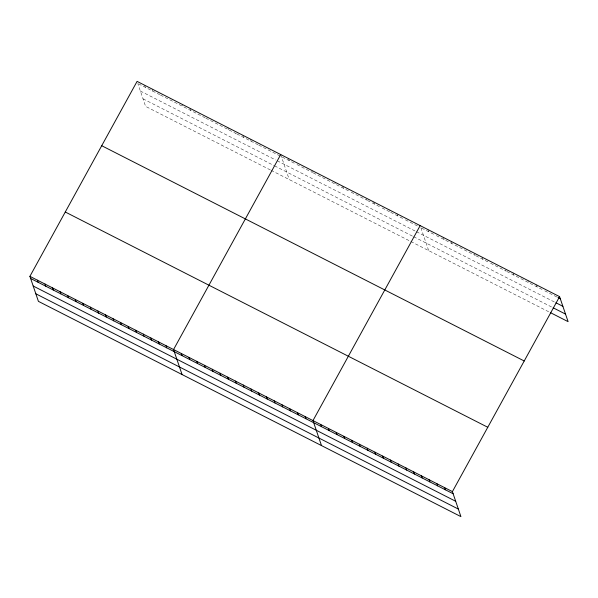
<?xml version="1.0" encoding="UTF-8"?>
<svg xmlns="http://www.w3.org/2000/svg" width="598" height="598" viewBox="0 0 598 598"><rect width="100%" height="100%" fill="white"/><g stroke="black" fill="none" stroke-linecap="round" stroke-linejoin="round"><path stroke-width="0.45" stroke-dasharray="2.99 2.24" d="M138.557 83.877L159.726 94.663M160.488 95.052L183.167 106.608L182.45 104.493M183.922 106.99L205.092 117.776M205.847 118.165L236.09 133.571L235.373 131.455M236.845 133.959L258.015 144.746M258.777 145.127L281.456 156.683M282.234 157.08L296.174 164.181M296.944 164.577L312.44 172.471L311.715 170.355M313.21 172.867L335.68 184.311L334.955 182.196M336.45 184.707L350.391 191.809M351.168 192.205L366.664 200.098L365.939 197.983M367.434 200.494L381.375 207.596M382.152 207.992L389.896 211.939L389.178 209.823M390.673 212.335L404.614 219.436M405.392 219.832L417.785 226.149M421.657 228.122L435.598 235.223M436.376 235.619L458.838 247.064M459.615 247.46L475.104 255.353L474.386 253.238M475.881 255.75L489.822 262.851M490.592 263.247L506.087 271.141L505.37 269.018M506.865 271.529L529.327 282.981L528.602 280.858M530.097 283.37L544.045 290.479M544.815 290.867L557.209 297.184M140.373 91.046L275.708 160.002M277.225 160.772L415.707 231.329M416.485 231.725L554.361 301.975M143.027 98.827L273.824 165.474M274.579 165.855L412.934 236.352M413.711 236.741L552.358 307.387M270.348 169.944L145.598 106.384L137.802 83.496M271.103 170.325L410.086 241.136M410.856 241.532L549.51 312.178M536.354 284.805L537.071 286.928M513.114 272.965L513.832 275.087M482.13 257.177L482.848 259.3M451.146 241.398L451.864 243.513M443.402 237.451L444.12 239.566M427.906 229.557L428.631 231.673M420.88 227.726L428.676 250.614M396.923 213.77L397.648 215.885M373.683 201.93L374.408 204.045M342.699 186.142L343.424 188.258M288.483 158.515L289.2 160.63M280.731 154.568L289.245 179.572M250.495 139.162L251.212 141.278M242.93 135.305L243.655 137.428M227.808 127.606L228.533 129.721M190.007 108.343L190.725 110.458M152.206 89.08L152.924 91.195M144.641 85.23L145.366 87.345"/><path stroke-width="0.9" d="M29.9 276.351L452.402 491.616L460.916 516.62L38.414 301.355L29.9 276.351L137.084 81.38L559.586 296.645L568.1 321.649L550.287 312.575M280.731 154.568L173.555 349.538L182.061 374.542M420.162 225.61L312.978 420.581L321.492 445.585M452.402 491.616L559.586 296.645M557.986 297.58L560.311 298.761M555.908 302.767L562.882 306.318M553.135 307.783L565.529 314.1M101.712 145.718L524.214 360.99M65.272 212.006L487.774 427.278M30.618 278.466L453.127 493.739M33.189 286.016L455.698 501.288M35.843 293.797L458.345 509.07M444.658 487.669L445.383 489.792M436.914 483.73L437.631 485.845M429.17 479.783L429.887 481.898M421.418 475.836L422.143 477.952M413.674 471.889L414.399 474.005M405.93 467.942L406.647 470.058M398.186 463.996L398.903 466.111M390.434 460.049L391.159 462.164M382.69 456.102L383.415 458.218M374.946 452.155L375.664 454.271M367.202 448.208L367.92 450.324M359.458 444.262L360.175 446.377M351.706 440.315L352.431 442.43M343.962 436.368L344.68 438.484M336.218 432.421L336.936 434.537M328.474 428.474L329.192 430.59M320.722 424.528L321.447 426.643M305.234 416.634L305.952 418.75M297.49 412.687L298.208 414.803M289.738 408.74L290.464 410.856M281.994 404.794L282.712 406.909M274.25 400.847L274.968 402.962M266.506 396.9L267.224 399.015M258.755 392.953L259.48 395.069M251.011 389.006L251.728 391.122M243.266 385.06L243.984 387.175M235.522 381.113L236.24 383.228M227.771 377.166L228.496 379.281M220.027 373.219L220.752 375.335M212.283 369.272L213 371.388M204.538 365.326L205.256 367.441M196.787 361.379L197.512 363.494M189.043 357.432L189.768 359.548M181.299 353.485L182.016 355.608M165.99 345.689L166.715 347.804M158.433 341.839L159.15 343.955M150.868 337.982L151.593 340.105M143.311 334.133L144.028 336.248M135.746 330.283L136.471 332.398M128.189 326.426L128.906 328.541M120.624 322.576L121.349 324.692M113.067 318.727L113.784 320.842M105.51 314.869L106.227 316.985M97.945 311.02L98.663 313.135M90.388 307.17L91.105 309.286M82.823 303.313L83.548 305.429M75.266 299.463L75.983 301.579M67.701 295.614L68.426 297.729M60.144 291.757L60.861 293.872M52.579 287.907L53.304 290.023M45.022 284.05L45.74 286.173M37.457 280.2L38.182 282.316"/></g></svg>
